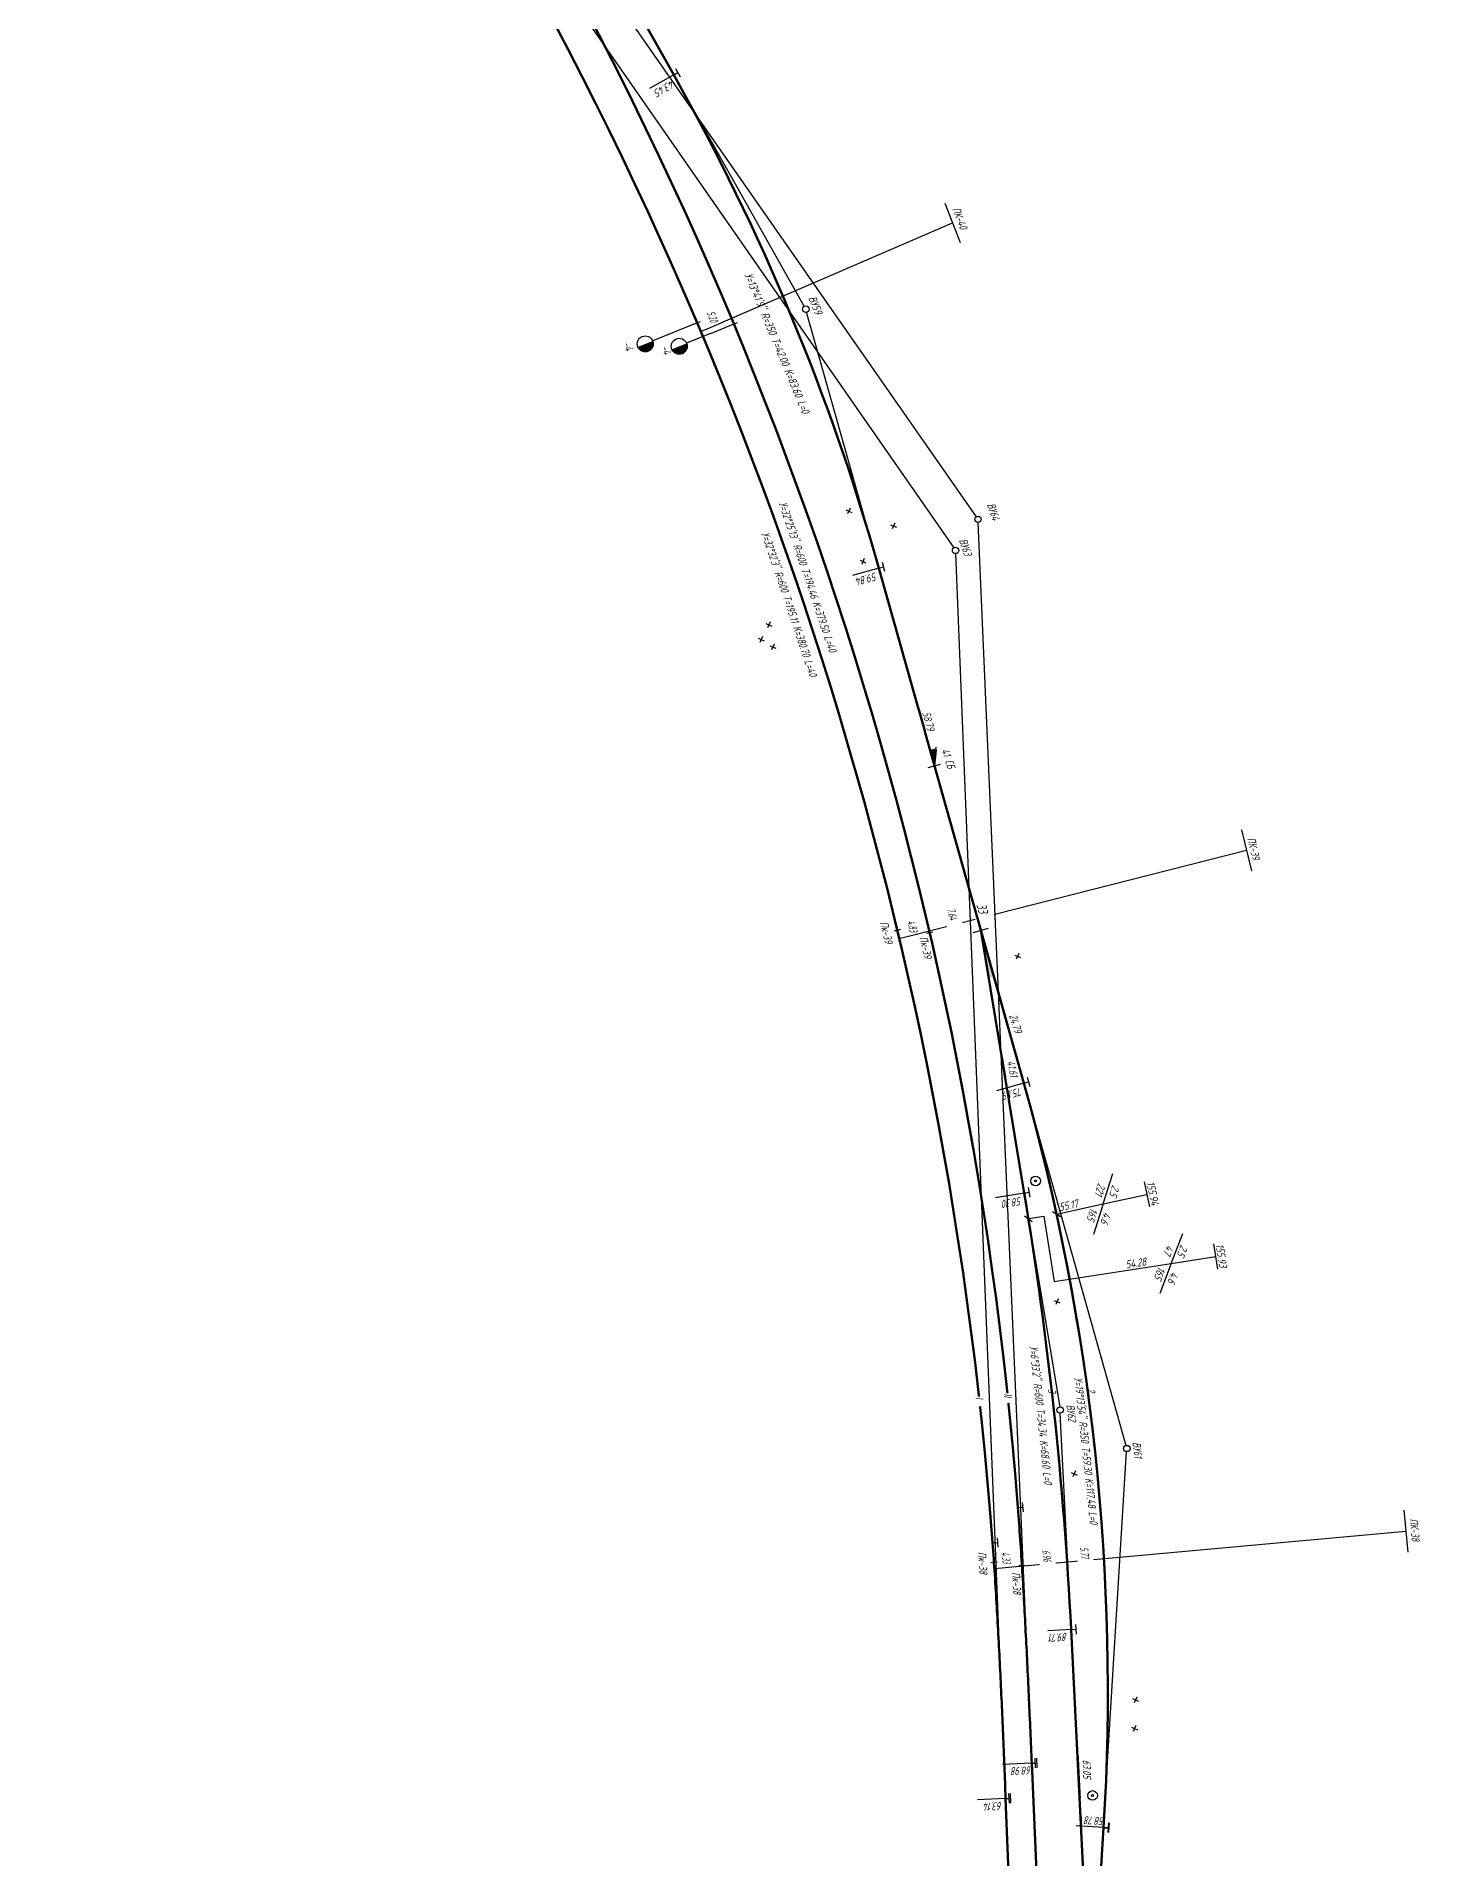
# Model space of a CAD drawing. Extents: x 8811 to 10286, y 10382 to 14118.
# Drawn here: x 8872.5 to 9089, y 13618.9 to 13903.5 of the extents above; entities that cross this region are included whole.
import ezdxf
from ezdxf.enums import TextEntityAlignment as Align

# ---------------------------------------------------------------- set-up
doc = ezdxf.new("R2010")
doc.units = 0
for name, color, linetype in [('9.Стрелочные переводы', 7, 'Continuous'), ('Cтрелки', 7, 'Continuous'), ('I.Вершины', 7, 'Continuous'), ('I.Ось трассы', 7, 'Continuous'), ('I.Параметры кривых', 7, 'Continuous'), ('II.Вершины', 7, 'Continuous'), ('II.Ось трассы', 7, 'Continuous'), ('II.Параметры кривых', 7, 'Continuous'), ('Iс.Междупутья', 7, 'Continuous'), ('КН I.Параметры кривых', 7, 'Continuous'), ('КН II.Параметры кривых', 7, 'Continuous'), ('маскировка', 7, 'Continuous'), ('Парк Б с Ржевской 2 путь.Вершины', 7, 'Continuous'), ('Парк Б с Ржевской 2 путь.Ось трассы', 7, 'Continuous'), ('Парк Б с Ржевской 2 путь.Параметры кривых', 7, 'Continuous'), ('Парк Б с Ржевской 2 путь.Стрелочные переводы', 7, 'Continuous'), ('Парк Б с Ржевской 3 путь.Вершины', 7, 'Continuous'), ('Парк Б с Ржевской 3 путь.Ось трассы', 7, 'Continuous'), ('Парк Б с Ржевской 3 путь.Параметры кривых', 7, 'Continuous'), ('Парк Б с Ржевской 3 путь.Стрелочные переводы', 7, 'Continuous')]:
    doc.layers.add(name, color=color, linetype=linetype)
doc.layers.add('кресты', color=1, linetype='Continuous', lineweight=30)
doc.layers.add('Начало-конец платформ', color=1, linetype='Continuous', lineweight=30)
doc.styles.get("Standard").update_dxf_attribs({"font": 'SPDS.shx', "oblique": 15, "height": 2})
doc.styles.add('Параметры кривых', font='SPDS.shx', dxfattribs={"oblique": 15, "height": 2.5})
doc.styles.add('спдс_сжатие09', font='SPDS.shx', dxfattribs={"width": 0.9, "oblique": 15, "height": 1.25})
doc.styles.add('Уклоноуказатели', font='SPDS.shx', dxfattribs={"oblique": 15, "height": 2})

# ---------------------------------------------------------------- blocks, each defined once
blk = doc.blocks.new('alignment_kilometre_sign_1000')
at = {"linetype": 'ByBlock', "lineweight": -2}
blk.add_hatch(color=0, dxfattribs=at).paths.add_polyline_path([(0, 15, -1), (0, 20)])
at = {"color": 0, "linetype": 'ByBlock', "lineweight": -2}
blk.add_line((0, 0), (0, 15), dxfattribs=at)
blk.add_circle((0, 17.5), 2.5, dxfattribs=at)
blk = doc.blocks.new('alignment_cc_sign')
at = {"color": 0, "linetype": 'ByBlock', "lineweight": -2}
for p, q in [((-1.5, 1.5), (1.5, 1.5)), ((0, 0), (0, 1.5))]:
    blk.add_line(p, q, dxfattribs=at)
blk = doc.blocks.new('alignment_tc_sign')
at = {"color": 0, "linetype": 'ByBlock', "lineweight": -2}
for p, q in [((-1.5, 1.5), (1.5, 1.5)), ((-1.5, 1), (1.5, 1)), ((0, 0), (0, 1))]:
    blk.add_line(p, q, dxfattribs=at)

msp = doc.modelspace()

# ---------------------------------------------------------------- linework, layer by layer
at = {"color": 5, "lineweight": 30}
for p, q in [((9039.1, 13721.16), (9040.62, 13725.93)), ((9045.51, 13724.61), (9046.36, 13720.7)), ((9031.83, 13719.58), (9039.1, 13721.16)), ((9039.1, 13721.16), (9037.58, 13716.4)), ((9039.1, 13721.16), (9045.94, 13722.65)), ((9031.2, 13719.99), (9032.46, 13719.18)), ((9049.74, 13711.86), (9051.53, 13716.53)), ((9049.74, 13711.86), (9056.65, 13712.96)), ((9056.34, 13714.93), (9056.96, 13710.98)), ((9049.74, 13711.86), (9047.94, 13707.19))]:
    msp.add_line(p, q, dxfattribs=at)
at = {"layer": '9.Стрелочные переводы', "color": 5, "lineweight": 30}
for radius in [0.75, 0.15]:
    msp.add_circle((9028.56, 13724.75), radius, dxfattribs=at)
at = {"layer": 'кресты', "color": 5, "lineweight": 30}
for p, q in [((9005.92, 13827.26), (9006.84, 13826.85)), ((9005.92, 13827.26), (9006.84, 13826.85)), ((9006.58, 13827.51), (9006.18, 13826.6)), ((9006.58, 13827.51), (9006.18, 13826.6)), ((9001.16, 13821.72), (9002.07, 13821.31)), ((9001.16, 13821.72), (9002.07, 13821.31)), ((9001.81, 13821.97), (9001.41, 13821.06)), ((9001.81, 13821.97), (9001.41, 13821.06)), ((9031.45, 13706.1, 155.69), (9032.37, 13705.7, 155.69)), ((9031.45, 13706.1, 155.69), (9032.37, 13705.7, 155.69)), ((9032.11, 13706.36, 155.69), (9031.71, 13705.44, 155.69)), ((9032.11, 13706.36, 155.69), (9031.71, 13705.44, 155.69)), ((9043.69, 13643.89), (9044.61, 13643.48)), ((9043.69, 13643.89), (9044.61, 13643.48)), ((9044.35, 13644.14), (9043.95, 13643.23)), ((9044.35, 13644.14), (9043.95, 13643.23)), ((9043.56, 13639.44), (9044.48, 13639.03)), ((9043.56, 13639.44), (9044.48, 13639.03)), ((9044.22, 13639.69), (9043.82, 13638.78)), ((9044.22, 13639.69), (9043.82, 13638.78))]:
    msp.add_line(p, q, dxfattribs=at)
at = {"layer": 'Парк Б с Ржевской 3 путь.Вершины', "color": 5, "lineweight": 30}
msp.add_circle((8992.67, 13860.92), 0.5, dxfattribs=at)
at = {"layer": 'Парк Б с Ржевской 3 путь.Параметры кривых', "color": 5, "lineweight": 30}
msp.add_line((8972.04, 13897.51), (8968.28, 13895.39), dxfattribs=at)

# ---------------------------------------------------------------- block references
at = {"layer": 'Парк Б с Ржевской 3 путь.Ось трассы', "color": 5, "lineweight": 30}
for p, xscale, yscale, zscale, rotation in [((8972.04, 13897.51), 0.4999999999999998, 0.4999999999999998, 0.4999999999999998, 299.4207777981633), ((9004.06, 13820.49), 0.5, 0.5, 0.5, 285.7350253053712)]:
    msp.add_blockref('alignment_cc_sign', p, dxfattribs=dict(at, xscale=xscale, yscale=yscale, zscale=zscale, rotation=rotation))

# ---------------------------------------------------------------- texts
at = {"color": 5, "lineweight": 30, "style": 'Уклоноуказатели', "oblique": 15}
for s, rotation, p in [('221', 252.2818, (9038.98, 13722.34)), ('47', 249.0102, (9049.69, 13713.04))]:
    msp.add_text(s, height=1.25, rotation=rotation, dxfattribs=at).set_placement(p, align=Align.TOP_RIGHT)
for rotation, p in [(252.2818, (9040.04, 13722.57)), (249.0102, (9050.63, 13713.27))]:
    msp.add_text('2.5', height=1.25, rotation=rotation, dxfattribs=at).set_placement(p, align=Align.RIGHT)
for s, rotation, p in [('155.94', 282.2818, (9046.24, 13722.72)), ('155.93', 279.0102, (9056.96, 13713))]:
    msp.add_text(s, height=1.25, rotation=rotation, dxfattribs=at).set_placement(p, align=Align.CENTER)
for s, rotation, p in [('55.17', 12.2818, (9032.24, 13720.63)), ('54.28', 9.0102, (9042.61, 13711.68))]:
    msp.add_text(s, height=1.25, rotation=rotation, dxfattribs=at).set_placement(p, align=Align.MIDDLE_LEFT)
for rotation, p in [(252.2818, (9038.32, 13720.27)), (249.0102, (9048.91, 13711.02))]:
    msp.add_text('165', height=1.25, rotation=rotation, dxfattribs=at).set_placement(p, align=Align.TOP_LEFT)
for rotation, p in [(252.2818, (9039.21, 13719.99)), (249.0102, (9049.79, 13710.68))]:
    msp.add_text('4.6', height=1.25, rotation=rotation, dxfattribs=at).set_placement(p)
at = {"layer": 'Парк Б с Ржевской 3 путь.Вершины', "color": 5, "lineweight": 30, "oblique": 15}
msp.add_text('ВУ59', height=1.25, rotation=292.5852, dxfattribs=at).set_placement((8993.59, 13861.31), align=Align.CENTER)
at = {"layer": 'Парк Б с Ржевской 3 путь.Параметры кривых', "color": 5, "lineweight": 30, "style": 'Параметры кривых', "oblique": 15}
for s, rotation, p in [('43.45', 209.4208, (8971.74, 13896.76)), ('59.84', 195.735, (9003.59, 13819.84))]:
    msp.add_text(s, height=1.25, rotation=rotation, dxfattribs=at).set_placement(p)
msp.add_text('У=13°41\'9" R=350 T=42.00 K=83.60 L=0', height=1.25, rotation=292.5779, dxfattribs=at).set_placement((8988.75, 13855.84), align=Align.TOP_CENTER)

# ---------------------------------------------------------------- wipeouts: each hides what was drawn before it
at = {"color": 5}
for points in [[(9015.17, 13876.95), (9016.61, 13877.3), (9018.26, 13873.02), (9016.84, 13872.59)], [(8976.98, 13860.19), (8978.45, 13860.5), (8979.1, 13858.85), (8977.6, 13858.34)], [(8964.38, 13853.98), (8963.72, 13855.6), (8965.21, 13856.1), (8965.93, 13854.46)], [(8969.94, 13855.12), (8971.12, 13855.65), (8971.92, 13853.74), (8970.66, 13853.22)], [(8987.23, 13833.71), (8988.72, 13834.02), (8998.9, 13803.77), (8997.56, 13803.55)], [(9020.27, 13830.75), (9022.52, 13831.06), (9023.57, 13827.58), (9021.51, 13827.12)], [(9016.38, 13825.19), (9018.03, 13825.33), (9019.15, 13822.02), (9017.58, 13821.82)], [(9010.65, 13797.91), (9012.09, 13798.08), (9012.98, 13794.9), (9011.57, 13794.72)], [(9013.59, 13792.18), (9015.14, 13792.56), (9016.32, 13788.95), (9014.7, 13788.57)], [(9061.27, 13779.08), (9063.08, 13779.2), (9064.19, 13774.39), (9062.27, 13774.09)], [(9014.46, 13767.43), (9016.04, 13767.58), (9016.54, 13765.6), (9015.06, 13765.4)], [(9019.09, 13768.11), (9020.86, 13768.39), (9021.51, 13766.4), (9019.65, 13766.12)], [(9003.97, 13765.55), (9005.61, 13765.55), (9006.53, 13761.41), (9005.05, 13761.29)], [(9010.23, 13763.32), (9011.86, 13763.22), (9012.73, 13759), (9011.13, 13758.99)], [(9024.07, 13750.74), (9025.64, 13751.12), (9026.76, 13747.09), (9025.31, 13746.87)], [(9022.58, 13738.55), (9026.05, 13739.59), (9026.48, 13738.11), (9022.88, 13737.01)], [(9022.72, 13721.85), (9026.02, 13722.44), (9026.28, 13720.8), (9022.9, 13720.18)], [(9027.2, 13701.71), (9028.99, 13701.68), (9031.64, 13673.94), (9029.87, 13674.37)], [(9043.41, 13684.46), (9045.25, 13684.34), (9045.53, 13680.61), (9043.85, 13680.63)], [(9086.56, 13672.69), (9088.53, 13672.4), (9089, 13667.86), (9087.11, 13667.89)], [(9019.54, 13667.29), (9020.92, 13666.91), (9021.16, 13662.69), (9019.76, 13662.82)], [(9029.45, 13667.07), (9031, 13666.9), (9031.16, 13665.05), (9029.42, 13665.03)], [(9035.4, 13667.78), (9036.98, 13667.72), (9037.11, 13665.58), (9035.64, 13665.5)], [(9024.76, 13664.17), (9026.22, 13663.89), (9026.44, 13659.73), (9025.06, 13659.69)], [(9030.63, 13654.08), (9033.45, 13654.24), (9033.49, 13652.85), (9030.46, 13652.67)], [(9024.08, 13631.76), (9024.07, 13633.33), (9027.67, 13633.45), (9027.61, 13631.95)], [(9035.7, 13634.48), (9037.45, 13634.1), (9037.32, 13630.51), (9035.8, 13630.78)], [(9019.68, 13626.37), (9019.63, 13627.71), (9023.22, 13627.81), (9023.17, 13626.45)], [(9035.79, 13625.87), (9039.22, 13625.62), (9039.02, 13624.05), (9035.67, 13624.2)]]:
    msp.add_wipeout(points, dxfattribs=at).dxf.layer = 'маскировка'

# ---------------------------------------------------------------- next in the draw order: hatches: boundary and pattern name
at = {"layer": 'Начало-конец платформ', "lineweight": 40}
h = msp.add_hatch(color=5, dxfattribs=at)
h.dxf.hatch_style = 1
h.paths.add_polyline_path([(9013.07, 13792.32), (9012.07, 13792.08), (9012.76, 13789.6)])

# ---------------------------------------------------------------- next in the draw order: linework, layer by layer
at = {"color": 5, "lineweight": 30}
for p, q in [((9014.37, 13877.46, -141.19), (9016.78, 13871.31, -141.19)), ((9060.71, 13779.62, -141.19), (9062.26, 13773.2, -141.19)), ((9026.83, 13719.33), (9028.04, 13718.44)), ((9086.06, 13673.33, -141.19), (9086.71, 13666.75, -141.19))]:
    msp.add_line(p, q, dxfattribs=at)
at = {"layer": 'I.Вершины', "color": 5, "lineweight": 30}
msp.add_circle((9016.06, 13823.24), 0.5, dxfattribs=at)
at = {"layer": 'I.Параметры кривых', "color": 5, "lineweight": 30}
msp.add_line((9023.88, 13628.29), (9019.48, 13628.11), dxfattribs=at)
at = {"layer": 'II.Вершины', "color": 5, "lineweight": 30}
msp.add_circle((9019.57, 13828.09), 0.5, dxfattribs=at)
at = {"layer": 'II.Параметры кривых', "color": 5, "lineweight": 30}
msp.add_line((9027.96, 13633.81), (9023.4, 13633.61), dxfattribs=at)
at = {"layer": 'КН II.Параметры кривых', "color": 5, "lineweight": 30}
msp.add_circle((9042.81, 13682.95), 0.5, dxfattribs=at)
at = {"layer": 'кресты', "color": 5, "lineweight": 30}
for p, q in [((8998.94, 13829.59), (8999.86, 13829.18)), ((8998.94, 13829.59), (8999.86, 13829.18)), ((8999.6, 13829.84), (8999.2, 13828.93)), ((8999.6, 13829.84), (8999.2, 13828.93))]:
    msp.add_line(p, q, dxfattribs=at)
at = {"layer": 'маскировка', "color": 5, "lineweight": 30, "flags": 128}
msp.add_lwpolyline([(9027.44, 13718.88), (9029.82, 13719.26), (9031.44, 13709.03), (9049.74, 13711.86)], dxfattribs=at)
at = {"layer": 'Начало-конец платформ', "color": 5, "lineweight": 40}
msp.add_lwpolyline([(9012.76, 13789.6), (9013.09, 13792.53)], dxfattribs=at)
at = {"layer": 'Парк Б с Ржевской 2 путь.Параметры кривых', "color": 5, "lineweight": 30}
for p, q in [((9026.79, 13722.86), (9022.29, 13722.11)), ((9026.79, 13722.86), (9022.54, 13722.15)), ((9034.1, 13654.69), (9030.45, 13654.5))]:
    msp.add_line(p, q, dxfattribs=at)
at = {"layer": 'Парк Б с Ржевской 3 путь.Вершины', "color": 5, "lineweight": 30}
msp.add_circle((9042.81, 13682.97), 0.5, dxfattribs=at)
at = {"layer": 'Парк Б с Ржевской 3 путь.Вершины', "color": 5}
msp.add_circle((9042.81, 13682.97), 0.5, dxfattribs=at)
at = {"layer": 'Парк Б с Ржевской 3 путь.Параметры кривых', "color": 5, "lineweight": 30}
for p, q in [((9004.06, 13820.49), (8999.94, 13819.33)), ((9039.19, 13623.78), (9034.92, 13624.04))]:
    msp.add_line(p, q, dxfattribs=at)
at = {"layer": 'Парк Б с Ржевской 3 путь.Параметры кривых', "color": 5}
msp.add_line((9039.19, 13623.78), (9034.92, 13624.04), dxfattribs=at)

# ---------------------------------------------------------------- next in the draw order: block references
at = {"layer": 'I.Ось трассы', "color": 5, "lineweight": 30, "xscale": 0.4999999999999919, "yscale": 0.4999999999999919, "zscale": 0.4999999999999919, "rotation": 272.2978438870434}
msp.add_blockref('alignment_tc_sign', (9023.88, 13628.29), dxfattribs=at)
at = {"layer": 'II.Ось трассы', "color": 5, "lineweight": 30, "xscale": 0.5, "yscale": 0.5, "zscale": 0.5}
for name, p, rotation in [('alignment_cc_sign', (9025.79, 13673.75), 274.3823971311638), ('alignment_tc_sign', (9027.96, 13633.81), 272.4725396354448)]:
    msp.add_blockref(name, p, dxfattribs=dict(at, rotation=rotation))
at = {"layer": 'Парк Б с Ржевской 2 путь.Ось трассы', "color": 5, "lineweight": 30}
for p, xscale, yscale, zscale, rotation in [((9026.79, 13722.86), 0.5, 0.5, 0.5, 279.3944036044975), ((9026.79, 13722.86), 0.5, 0.5, 0.5, 279.3944036044975), ((9034.1, 13654.69), 0.4999999999999958, 0.4999999999999958, 0.4999999999999958, 272.8437672470242)]:
    msp.add_blockref('alignment_cc_sign', p, dxfattribs=dict(at, xscale=xscale, yscale=yscale, zscale=zscale, rotation=rotation))
at = {"layer": 'Парк Б с Ржевской 3 путь.Ось трассы', "color": 5, "lineweight": 40, "xscale": 0.5, "yscale": 0.5, "zscale": 0.5, "rotation": 266.5034902433324}
msp.add_blockref('alignment_cc_sign', (9039.19, 13623.78), dxfattribs=at)
at = {"layer": 'Парк Б с Ржевской 3 путь.Ось трассы', "color": 5, "lineweight": 30, "xscale": 0.5, "yscale": 0.5, "zscale": 0.5, "rotation": 266.5034902433324}
msp.add_blockref('alignment_cc_sign', (9039.19, 13623.78), dxfattribs=at)

# ---------------------------------------------------------------- next in the draw order: texts
at = {"color": 5, "lineweight": 30, "extrusion": (0.001325, 0.000390895, 0.999999), "style": 'спдс_сжатие09', "oblique": 15, "width": 0.9}
msp.add_text('ПК-40', height=1.25, rotation=291.108, dxfattribs=at).set_placement((9016.28, 13874.95, -100.27), align=Align.CENTER)
at = {"color": 5, "lineweight": 30, "extrusion": (0.001366, 0.000207338, 0.999999), "style": 'спдс_сжатие09', "oblique": 15, "width": 0.9}
msp.add_text('ПК-39', height=1.25, rotation=283.3044, dxfattribs=at).set_placement((9062.16, 13776.58, -102.41), align=Align.CENTER)
at = {"color": 5, "lineweight": 30, "extrusion": (0.001382, 1.74212e-05, 0.999999), "style": 'спдс_сжатие09', "oblique": 15, "width": 0.9}
msp.add_text('ПК-38', height=1.25, rotation=275.3964, dxfattribs=at).set_placement((9087.3, 13670.22, -104.85), align=Align.CENTER)
at = {"layer": 'I.Параметры кривых', "color": 5, "lineweight": 30, "style": 'спдс_сжатие09', "oblique": 15, "width": 0.9}
msp.add_text('63.14', height=1.25, rotation=182.2978, dxfattribs=at).set_placement((9023.28, 13627.76))
at = {"layer": 'II.Параметры кривых', "color": 5, "lineweight": 30, "style": 'спдс_сжатие09', "oblique": 15, "width": 0.9}
msp.add_text('68.98', height=1.25, rotation=182.4725, dxfattribs=at).set_placement((9027.87, 13633.34))
at = {"layer": 'Iс.Междупутья', "color": 5, "lineweight": 30, "style": 'спдс_сжатие09', "oblique": 15, "width": 0.9}
for p in [(8964.32, 13854.94), (8970.27, 13854.34)]:
    msp.add_text('-4', height=1.25, rotation=291.414, dxfattribs=at).set_placement(p, align=Align.CENTER)
at = {"layer": 'Iс.Междупутья', "color": 5, "lineweight": 30, "insert": (8978.32, 13860.82, 156.13), "char_height": 1.25, "attachment_point": 1, "rotation": 291.414, "style": 'спдс_сжатие09', "bg_fill": 2}
msp.add_mtext_dynamic_manual_height_columns('{\\W0.6;5.20}    ', width=2.8191, gutter_width=12.5, heights=[0], dxfattribs=at)
at = {"layer": 'КН I.Параметры кривых', "color": 5, "lineweight": 30, "style": 'спдс_сжатие09', "oblique": 15, "width": 0.9}
for s, rotation, p in [('ВУ64', 288.5655, (9021.39, 13829.11)), ('ВУ63', 288.5655, (9017.01, 13823.56)), ('Пк-39', 283.4698, (9004.64, 13763.42)), ('Пк-38', 273.9313, (9019.68, 13665.07))]:
    msp.add_text(s, height=1.25, rotation=rotation, dxfattribs=at).set_placement(p, align=Align.CENTER)
at = {"layer": 'КН I.Параметры кривых', "color": 5, "lineweight": 30, "insert": (9012.04, 13798.22), "char_height": 1.25, "attachment_point": 1, "rotation": 285.0867, "style": 'спдс_сжатие09', "bg_fill": 2}
msp.add_mtext_dynamic_manual_height_columns('58.79', width=2.4954, gutter_width=12.5, heights=[0], dxfattribs=at)
at = {"layer": 'КН II.Параметры кривых', "color": 5, "lineweight": 30, "style": 'спдс_сжатие09', "oblique": 15, "width": 0.9}
msp.add_text('ВУ61', height=1.25, rotation=276.9498, dxfattribs=at).set_placement((9045.09, 13682.82), align=Align.TOP_CENTER)
at = {"layer": 'КН II.Параметры кривых', "color": 5, "lineweight": 30, "insert": (9037.16, 13634.38), "char_height": 1.25, "attachment_point": 1, "rotation": 271.5389, "style": 'спдс_сжатие09', "bg_fill": 2}
msp.add_mtext_dynamic_manual_height_columns('63.05', width=5.3964, gutter_width=12.5, heights=[0], dxfattribs=at)
at = {"layer": 'Парк Б с Ржевской 2 путь.Параметры кривых', "color": 5, "lineweight": 30, "style": 'спдс_сжатие09', "oblique": 15, "width": 0.9}
for s, rotation, p in [('58.30', 189.3944, (9026.26, 13722.26)), ('89.71', 182.8438, (9033.5, 13654.16))]:
    msp.add_text(s, height=1.25, rotation=rotation, dxfattribs=at).set_placement(p)
at = {"layer": 'Парк Б с Ржевской 3 путь.Параметры кривых', "color": 5, "lineweight": 30, "style": 'спдс_сжатие09', "oblique": 15, "width": 0.9}
msp.add_text('У=6°33\'2" R=600 T=34.34 K=68.60 L=0', height=1.25, rotation=276.1192, dxfattribs=at).set_placement((9030.01, 13688.25), align=Align.TOP_CENTER)
msp.add_text('58.78', height=1.25, rotation=176.5035, dxfattribs=at).set_placement((9039.32, 13625.36))

# ---------------------------------------------------------------- next in the draw order: wipeouts: each hides what was drawn before it
at = {"color": 5}
for points in [[(8984.58, 13828.82), (8986.24, 13829.03), (8995.57, 13800.22), (8994.22, 13800.13)], [(9008.51, 13765.38), (9009.85, 13765.31), (9010.29, 13763.48), (9008.92, 13763.31)], [(9023.98, 13743.63), (9025.32, 13743.87), (9026.11, 13740.15), (9024.54, 13740.14)], [(9034.04, 13696.78), (9035.71, 13696.85), (9038.72, 13668), (9037.12, 13668.21)], [(9023.22, 13666.52), (9024.69, 13666.59), (9024.79, 13664.74), (9023.39, 13664.61)]]:
    msp.add_wipeout(points, dxfattribs=at).dxf.layer = 'маскировка'

# ---------------------------------------------------------------- next in the draw order: linework, layer by layer
at = {"color": 5, "lineweight": 30}
for p, q in [((8976.27, 13857.44), (9015.58, 13874.38)), ((8976.17, 13858.96), (8975.25, 13858.57)), ((8981.94, 13858.79), (8981.01, 13858.4))]:
    msp.add_line(p, q, dxfattribs=at)
at = {"layer": '9.Стрелочные переводы', "color": 5, "lineweight": 30}
for radius in [0.75, 0.15]:
    msp.add_circle((9037.46, 13628.77), radius, dxfattribs=at)
at = {"layer": 'I.Вершины', "color": 5, "lineweight": 30}
msp.add_line((8904.62, 13983.39), (9015.78, 13823.65), dxfattribs=at)
at = {"layer": 'II.Вершины', "color": 5, "lineweight": 30}
msp.add_line((8908.33, 13987.59), (9019.29, 13828.5), dxfattribs=at)
at = {"layer": 'кресты', "color": 5, "lineweight": 30}
for p, q in [((8986.43, 13811.8), (8987.34, 13811.4)), ((8986.43, 13811.8), (8987.34, 13811.4)), ((8987.09, 13812.06), (8986.68, 13811.14)), ((8987.09, 13812.06), (8986.68, 13811.14)), ((8985.24, 13809.51), (8986.16, 13809.11)), ((8985.24, 13809.51), (8986.16, 13809.11)), ((8985.9, 13809.77), (8985.5, 13808.85)), ((8985.9, 13809.77), (8985.5, 13808.85)), ((8987.07, 13808.35), (8987.99, 13807.95)), ((8987.07, 13808.35), (8987.99, 13807.95)), ((8987.73, 13808.61), (8987.33, 13807.69)), ((8987.73, 13808.61), (8987.33, 13807.69)), ((9034.12, 13679.21), (9035.03, 13678.81)), ((9034.12, 13679.21), (9035.03, 13678.81)), ((9034.78, 13679.47), (9034.38, 13678.55)), ((9034.78, 13679.47), (9034.38, 13678.55))]:
    msp.add_line(p, q, dxfattribs=at)
at = {"layer": 'Парк Б с Ржевской 3 путь.Вершины', "color": 5, "lineweight": 30}
for p, q in [((8972.04, 13897.51), (8992.42, 13861.36)), ((9004.06, 13820.49), (8992.8, 13860.44)), ((9039.19, 13623.78), (9042.78, 13682.47))]:
    msp.add_line(p, q, dxfattribs=at)
at = {"layer": 'Парк Б с Ржевской 3 путь.Вершины', "color": 5}
msp.add_line((9039.19, 13623.78), (9042.78, 13682.47), dxfattribs=at)

# ---------------------------------------------------------------- next in the draw order: block references
at = {"layer": 'КН I.Параметры кривых', "color": 5, "lineweight": 30, "xscale": 0.4999999999999999, "yscale": 0.4999999999999999, "zscale": 0.4999999999999999, "rotation": 112.0443394888691}
for p in [(8975.71, 13858.77), (8981.01, 13858.4)]:
    msp.add_blockref('alignment_kilometre_sign_1000', p, dxfattribs=at)

# ---------------------------------------------------------------- next in the draw order: texts
at = {"layer": 'I.Параметры кривых', "color": 5, "lineweight": 30, "style": 'спдс_сжатие09', "oblique": 15, "width": 0.9}
msp.add_text('У=32°32\'3" R=600 T=195.11 K=380.70 L=40', height=1.25, rotation=288.5649, dxfattribs=at).set_placement((8990.67, 13815.04), align=Align.TOP_CENTER)
at = {"layer": 'II.Параметры кривых', "color": 5, "lineweight": 30, "style": 'спдс_сжатие09', "oblique": 15, "width": 0.9}
msp.add_text('У=32°25\'13" R=600 T=194.46 K=379.50 L=40', height=1.25, rotation=288.6827, dxfattribs=at).set_placement((8993.56, 13819.29), align=Align.TOP_CENTER)
at = {"layer": 'КН I.Параметры кривых', "color": 5, "lineweight": 30, "char_height": 1.25, "attachment_point": 1, "rotation": 283.0456, "style": 'спдс_сжатие09', "bg_fill": 2}
for s, width, insert in [('{\\W0.6;4.83}    ', 2.8191, (9009.7, 13765.6, 156.13)), ('41.61', 2.4954, (9025.26, 13743.69))]:
    msp.add_mtext_dynamic_manual_height_columns(s, width=width, gutter_width=12.5, heights=[0], dxfattribs=dict(at, insert=insert))
at = {"layer": 'КН II.Параметры кривых', "color": 5, "lineweight": 30, "char_height": 1.25, "attachment_point": 1, "style": 'спдс_сжатие09', "bg_fill": 2}
for s, width, insert, rotation in [('41 СБ     ', 12.7898, (9015, 13792.44), 288.8308), ('{\\W0.6;4.33}    ', 2.8191, (9024.45, 13666.9), 276.9498)]:
    msp.add_mtext_dynamic_manual_height_columns(s, width=width, gutter_width=12.5, heights=[0], dxfattribs=dict(at, insert=insert, rotation=rotation))

# ---------------------------------------------------------------- next in the draw order: wipeouts: each hides what was drawn before it
at = {"color": 5}
msp.add_wipeout([(9033.11, 13690.36), (9034.97, 13690.26), (9035.29, 13686.43), (9033.66, 13686.58)], dxfattribs=at).dxf.layer = 'маскировка'

# ---------------------------------------------------------------- next in the draw order: linework, layer by layer
at = {"color": 5, "lineweight": 30}
for p, q in [((9007.27, 13762.62), (9061.48, 13776.41)), ((9007.45, 13764.02), (9006.48, 13763.78)), ((9012.51, 13763.62), (9011.53, 13763.39)), ((9022.12, 13664.22), (9086.39, 13670.04)), ((9022.55, 13665.2), (9021.56, 13665.13)), ((9026.92, 13664.71), (9025.92, 13664.65))]:
    msp.add_line(p, q, dxfattribs=at)
at = {"layer": 'Cтрелки', "color": 5, "lineweight": 30, "flags": 128}
msp.add_lwpolyline([(9011.79, 13789.35), (9013.73, 13789.86)], dxfattribs=at)
at = {"layer": 'КН II.Параметры кривых', "color": 5, "lineweight": 30}
msp.add_circle((9032.4, 13688.98), 0.5, dxfattribs=at)
at = {"layer": 'Парк Б с Ржевской 2 путь.Вершины', "color": 5, "lineweight": 30}
for p, q in [((9026.79, 13722.86), (9032.32, 13689.47)), ((9034.1, 13654.69), (9032.42, 13688.48))]:
    msp.add_line(p, q, dxfattribs=at)
msp.add_circle((9032.4, 13688.98), 0.5, dxfattribs=at)
at = {"layer": 'Парк Б с Ржевской 3 путь.Вершины', "color": 5, "lineweight": 30}
msp.add_line((9026.72, 13740.04), (9042.67, 13683.45), dxfattribs=at)
at = {"layer": 'Парк Б с Ржевской 3 путь.Параметры кривых', "color": 5, "lineweight": 30}
msp.add_line((9026.72, 13740.04), (9022.45, 13738.84), dxfattribs=at)
msp.add_line((9026.72, 13740.04), (9022.45, 13738.84), dxfattribs=at)

# ---------------------------------------------------------------- next in the draw order: block references
at = {"layer": 'I.Ось трассы', "color": 5, "lineweight": 30, "xscale": 0.5, "yscale": 0.5, "zscale": 0.5, "rotation": 274.2077082129515}
msp.add_blockref('alignment_cc_sign', (9021.84, 13668.23), dxfattribs=at)
at = {"layer": 'Парк Б с Ржевской 3 путь.Ось трассы', "color": 5, "lineweight": 30, "xscale": 0.5, "yscale": 0.5, "zscale": 0.5, "rotation": 285.7350253053712}
msp.add_blockref('alignment_cc_sign', (9026.72, 13740.04), dxfattribs=at)
msp.add_blockref('alignment_cc_sign', (9026.72, 13740.04), dxfattribs=at)

# ---------------------------------------------------------------- next in the draw order: texts
at = {"layer": 'КН I.Параметры кривых', "color": 5, "lineweight": 30, "style": 'спдс_сжатие09', "oblique": 15, "width": 0.9}
for s, rotation, p in [('Пк-39', 283.0456, (9010.79, 13761.11)), ('Пк-38', 273.568, (9024.96, 13661.91))]:
    msp.add_text(s, height=1.25, rotation=rotation, dxfattribs=at).set_placement(p, align=Align.CENTER)
at = {"layer": 'КН II.Параметры кривых', "color": 5, "lineweight": 30, "style": 'спдс_сжатие09', "oblique": 15, "width": 0.9}
msp.add_text('ВУ62', height=1.25, rotation=276.9498, dxfattribs=at).set_placement((9034.77, 13688.6), align=Align.TOP_CENTER)
at = {"layer": 'Парк Б с Ржевской 3 путь.Параметры кривых', "color": 5, "lineweight": 30, "style": 'спдс_сжатие09', "oblique": 15, "width": 0.9}
msp.add_text('75.89', height=1.25, rotation=195.735, dxfattribs=at).set_placement((9026.26, 13739.39))
msp.add_text('У=19°13\'54" R=350 T=59.30 K=117.48 L=0', height=1.25, rotation=276.1192, dxfattribs=at).set_placement((9037.06, 13682.68), align=Align.TOP_CENTER)

# ---------------------------------------------------------------- next in the draw order: texts
at = {"layer": 'КН I.Параметры кривых', "color": 5, "lineweight": 30, "char_height": 1.25, "attachment_point": 1, "rotation": 277.2142, "style": 'спдс_сжатие09', "bg_fill": 3, "box_fill_scale": 1, "bg_fill_color": 256, "bg_fill_transparency": 0}
for s, insert in [('3     ', (9031.7, 13692.4)), ('2     ', (9037.81, 13692.46))]:
    msp.add_mtext_dynamic_manual_height_columns(s, width=1.5, gutter_width=12.5, heights=[0], dxfattribs=dict(at, insert=insert))
at = {"layer": 'КН II.Параметры кривых', "color": 5, "lineweight": 30, "attachment_point": 1, "style": 'спдс_сжатие09', "bg_fill": 2}
for s, width, insert, char_height, rotation in [('33 ', 16.327, (9020.74, 13768.29), 1.5, 285.4239), ('{\\W0.6;6.96}    ', 2.8191, (9030.81, 13667.23), 1.25, 276.9498), ('{\\W0.6;5.77}', 2.8191, (9036.72, 13667.68), 1.25, 276.9498)]:
    msp.add_mtext_dynamic_manual_height_columns(s, width=width, gutter_width=12.5, heights=[0], dxfattribs=dict(at, insert=insert, char_height=char_height, rotation=rotation))

# ---------------------------------------------------------------- next in the draw order: linework, layer by layer
at = {"layer": 'кресты', "color": 5, "lineweight": 30}
for p, q in [((9025.3, 13760.03), (9026.21, 13759.63)), ((9025.3, 13760.03), (9026.21, 13759.63)), ((9025.95, 13760.29), (9025.55, 13759.37)), ((9025.95, 13760.29), (9025.55, 13759.37))]:
    msp.add_line(p, q, dxfattribs=at)
at = {"layer": 'Парк Б с Ржевской 2 путь.Вершины', "color": 5}
for p, q in [((9026.79, 13722.86), (9032.32, 13689.47)), ((9034.1, 13654.69), (9032.42, 13688.48))]:
    msp.add_line(p, q, dxfattribs=at)
msp.add_circle((9032.4, 13688.98), 0.5, dxfattribs=at)
at = {"layer": 'Парк Б с Ржевской 2 путь.Стрелочные переводы', "color": 5, "lineweight": 30}
msp.add_solid([(9020, 13763.91), (9020, 13763.91), (9022.03, 13756.69), (9021.23, 13756.51)], dxfattribs=at)
at = {"layer": 'Парк Б с Ржевской 3 путь.Вершины', "color": 5}
msp.add_line((9026.72, 13740.04), (9042.67, 13683.45), dxfattribs=at)
at = {"layer": 'Парк Б с Ржевской 3 путь.Стрелочные переводы', "color": 5, "lineweight": 30}
for p, q in [((9015.87, 13778.56), (9024.29, 13748.69)), ((9018.8, 13763.57), (9021.2, 13764.25)), ((9018.8, 13763.57), (9021.2, 13764.25))]:
    msp.add_line(p, q, dxfattribs=at)
msp.add_solid([(9020, 13763.91), (9020, 13763.91), (9022.03, 13756.69), (9021.23, 13756.51)], dxfattribs=at)

# ---------------------------------------------------------------- next in the draw order: texts
at = {"layer": 'КН I.Параметры кривых', "color": 5, "lineweight": 30, "char_height": 1.25, "attachment_point": 1, "style": 'спдс_сжатие09', "bg_fill": 2}
for s, width, insert, rotation in [('{\\W0.6;7.64}', 2.8191, (9015.93, 13767.5), 283.0456), ('24.79', 2.4954, (9025.61, 13750.96), 286.8604)]:
    msp.add_mtext_dynamic_manual_height_columns(s, width=width, gutter_width=12.5, heights=[0], dxfattribs=dict(at, insert=insert, rotation=rotation))

# ---------------------------------------------------------------- next in the draw order: linework, layer by layer
at = {"layer": 'I.Вершины', "color": 5, "lineweight": 30}
msp.add_line((9023.88, 13628.29), (9016.08, 13822.74), dxfattribs=at)
at = {"layer": 'I.Ось трассы', "color": 5, "lineweight": 70, "flags": 128}
msp.add_lwpolyline([(9081.88, 13200.37), (9048.91, 13353.53, -0.000781), (9045.77, 13368.2, -0.002344), (9042.72, 13382.88, -0.003906), (9039.85, 13397.61, -0.005469), (9037.26, 13412.38, -0.017994), (9031.83, 13455.21, -0.005469), (9030.65, 13470.16, -0.003906), (9029.75, 13485.13, -0.002344), (9029.04, 13500.12, -0.000781), (9028.43, 13515.1), (9023.88, 13628.29, 0.000521), (9023.48, 13638.28, 0.001563), (9023.03, 13648.27, 0.002604), (9022.49, 13658.26, 0.003646), (9021.84, 13668.23, 0.12595), (8927.1, 13950.31, 0.003646), (8921.6, 13958.66, 0.002604), (8916, 13966.95, 0.001563), (8910.33, 13975.18, 0.000521), (8904.62, 13983.39), (8872.51, 14029.54)], format="xyb", dxfattribs=at)
at = {"layer": 'II.Вершины', "color": 5, "lineweight": 30}
msp.add_line((9027.96, 13633.81), (9019.59, 13827.59), dxfattribs=at)
at = {"layer": 'II.Ось трассы', "color": 5, "lineweight": 70, "flags": 128}
msp.add_lwpolyline([(9086.2, 13201.31), (9051.55, 13362.5, -0.000521), (9049.46, 13372.28, -0.001563), (9047.4, 13382.07, -0.002604), (9045.43, 13391.87, -0.003646), (9043.58, 13401.7, -0.025488), (9035.81, 13462.33, -0.003646), (9035.12, 13472.31, -0.002604), (9034.56, 13482.3, -0.001563), (9034.08, 13492.28, -0.000521), (9033.64, 13502.27), (9027.96, 13633.81, 0.000521), (9027.52, 13643.8, 0.001563), (9027.04, 13653.78, 0.002604), (9026.48, 13663.77, 0.003646), (9025.79, 13673.75, 0.125445), (8930.85, 13954.53, 0.003646), (8925.34, 13962.88, 0.002604), (8919.73, 13971.15, 0.001563), (8914.05, 13979.38, 0.000521), (8908.33, 13987.59), (8876.88, 14032.68)], format="xyb", dxfattribs=at)
at = {"layer": 'Парк Б с Ржевской 3 путь.Стрелочные переводы', "color": 5, "lineweight": 30}
for p, q in [((9015.87, 13778.56), (9024.29, 13748.69)), ((9020, 13763.91), (9022.58, 13748.31))]:
    msp.add_line(p, q, dxfattribs=at)

# ---------------------------------------------------------------- next in the draw order: texts
at = {"layer": 'КН I.Параметры кривых', "color": 5, "lineweight": 30, "char_height": 1.25, "attachment_point": 1, "rotation": 277.2142, "style": 'спдс_сжатие09', "bg_fill": 3, "box_fill_scale": 1, "bg_fill_color": 256, "bg_fill_transparency": 0}
for s, insert in [('I     ', (9020.37, 13691.14)), ('II     ', (9024.81, 13691.67))]:
    msp.add_mtext_dynamic_manual_height_columns(s, width=1.5, gutter_width=12.5, heights=[0], dxfattribs=dict(at, insert=insert))

# ---------------------------------------------------------------- next in the draw order: linework, layer by layer
at = {"layer": 'Парк Б с Ржевской 2 путь.Ось трассы', "color": 5, "lineweight": 70, "flags": 128}
msp.add_lwpolyline([(9048.48, 13491.77), (9044.03, 13517.09, -0.031096), (9038.48, 13566.48), (9034.1, 13654.69, 0.02859), (9026.79, 13722.86), (9020, 13763.91)], format="xyb", dxfattribs=at)
at = {"layer": 'Парк Б с Ржевской 3 путь.Ось трассы', "color": 5, "lineweight": 70, "flags": 128}
msp.add_lwpolyline([(9037.23, 13591.72), (9039.19, 13623.78, 0.084111), (9026.72, 13740.04), (9004.06, 13820.49, 0.059786), (8972.04, 13897.51), (8943.09, 13948.84)], format="xyb", dxfattribs=at)

doc.saveas('drawing.dxf')
